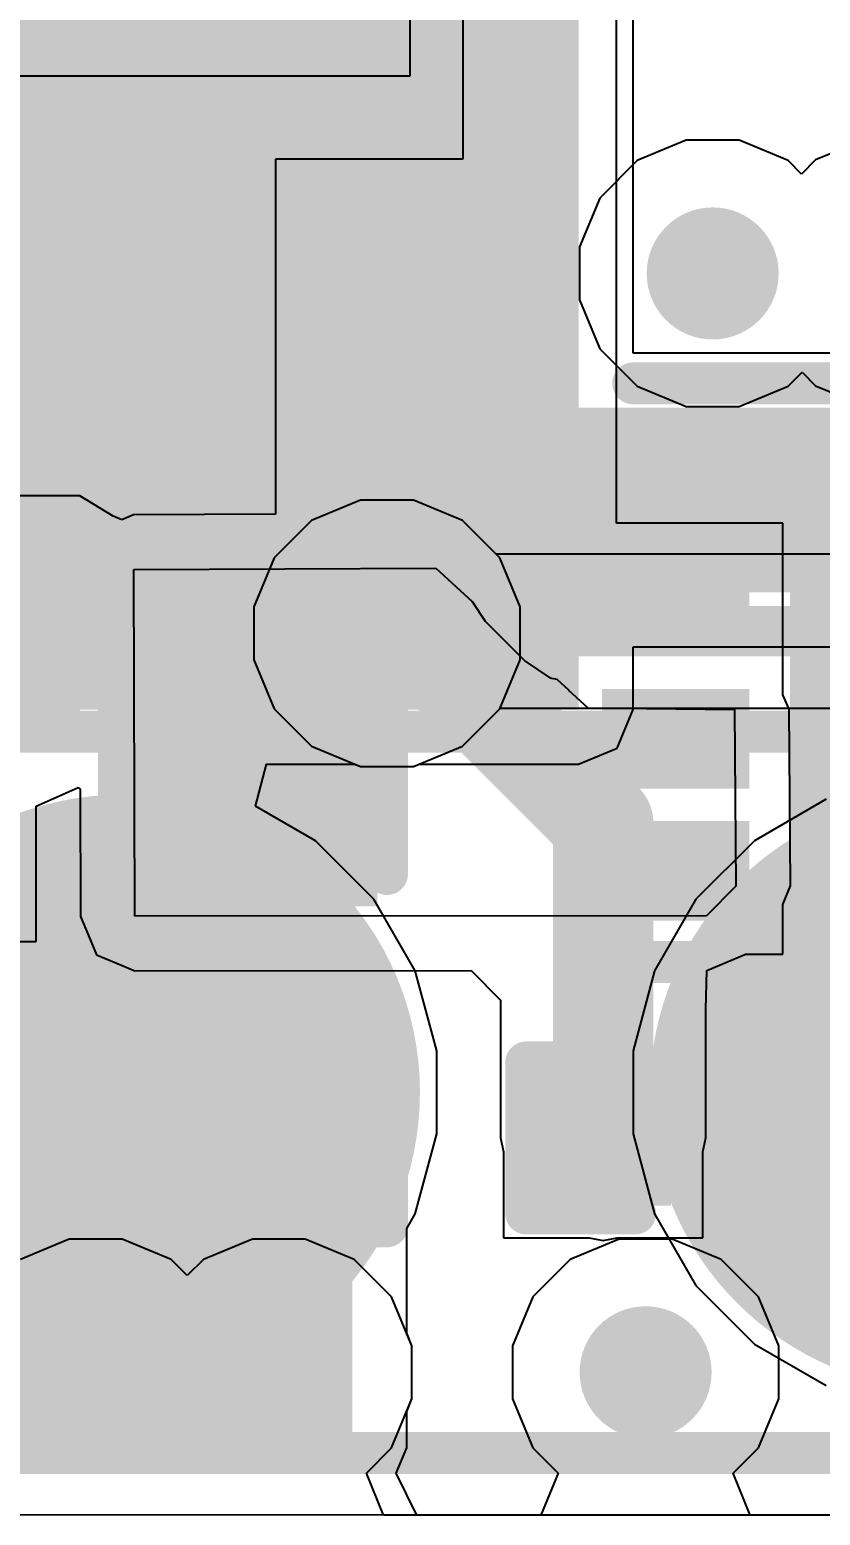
# Model space of a CAD drawing. Header units: inches. Extents: x 0 to 5429, y 0 to 5429.
# Drawn here: x 4.788 to 7.184, y 8.406 to 12.905 of the extents above; entities that cross this region are included whole.
import ezdxf

# ---------------------------------------------------------------- set-up
doc = ezdxf.new("R2010")
doc.units = ezdxf.units.IN
for name, color, linetype in [('Bottom Layer', 5, 'Continuous'), ('Bottom Overlay', 54, 'Continuous'), ('Bottom Paste', 16, 'Continuous'), ('Bottom Solder', 6, 'Continuous'), ('Ground', 16, 'Continuous'), ('Multi-Layer', 9, 'Continuous'), ('Power', 76, 'Continuous'), ('Top Layer', 1, 'Continuous'), ('Top Overlay', 2, 'Continuous'), ('Top Paste', 8, 'Continuous'), ('Top Solder', 216, 'Continuous'), ('Via Holes', 16, 'Continuous')]:
    doc.layers.add(name, color=color, linetype=linetype)
doc.styles.add('Arial_Bold', font='', dxfattribs={"height": 0.2})
doc.styles.get('Arial_Bold').set_extended_font_data('Arial', bold=True)

# ---------------------------------------------------------------- blocks, each defined once
blk = doc.blocks.new('R___0402_3')
at = {"layer": 'Top Layer'}
for points in [[(-0.6985, -0.3175), (-0.6985, 0.3175), (-0.2413, 0.3175), (-0.2413, -0.3175)], [(0.2413, -0.3175), (0.2413, 0.3175), (0.6985, 0.3175), (0.6985, -0.3175)]]:
    blk.add_hatch(color=1, dxfattribs=at).paths.add_polyline_path(points)
at = {"layer": 'Top Paste'}
for points in [[(-0.6985, -0.3175), (-0.6985, 0.3175), (-0.2413, 0.3175), (-0.2413, -0.3175)], [(0.2413, -0.3175), (0.2413, 0.3175), (0.6985, 0.3175), (0.6985, -0.3175)]]:
    blk.add_hatch(color=8, dxfattribs=at).paths.add_polyline_path(points)
at = {"layer": 'Top Solder'}
for points in [[(-0.7535, -0.3725), (-0.7535, 0.3725), (-0.1863, 0.3725), (-0.1863, -0.3725)], [(0.1863, -0.3725), (0.1863, 0.3725), (0.7535, 0.3725), (0.7535, -0.3725)]]:
    blk.add_hatch(color=216, dxfattribs=at).paths.add_polyline_path(points)
at = {"layer": 'Top Overlay'}
for points, const_width in [([(0.7874, 0.4064), (-0.7874, 0.4064)], 0.127), ([(-0.7874, -0.4064), (-0.7874, 0.4064)], 0.127), ([(0.7874, -0.4064), (0.7874, 0.4064)], 0.127), ([(0.7874, -0.4064), (-0.7874, -0.4064)], 0.127), ([(0.8128, -0.4318), (-0.8128, -0.4318)], 0.00323)]:
    blk.add_lwpolyline(points, dxfattribs=dict(at, const_width=const_width))
for points, const_width in [([(-0.8191, 0.4064, 1), (-0.7556, 0.4064, 1)], 0.0635), ([(-0.8191, 0.4064, 1), (-0.7556, 0.4064, 1)], 0.0635), ([(0.7556, 0.4064, 1), (0.8191, 0.4064, 1)], 0.0635), ([(0.7556, 0.4064, 1), (0.8191, 0.4064, 1)], 0.0635), ([(-0.8191, -0.4064, 1), (-0.7556, -0.4064, 1)], 0.0635), ([(-0.8191, -0.4064, 1), (-0.7556, -0.4064, 1)], 0.0635), ([(0.7556, -0.4064, 1), (0.8191, -0.4064, 1)], 0.0635), ([(0.7556, -0.4064, 1), (0.8191, -0.4064, 1)], 0.0635), ([(-0.8136, -0.4318, 1), (-0.812, -0.4318, 1)], 0.00161), ([(0.812, -0.4318, 1), (0.8136, -0.4318, 1)], 0.00161)]:
    blk.add_lwpolyline(points, format="xyb", close=True, dxfattribs=dict(at, const_width=const_width))
blk = doc.blocks.new('POGO_6_P___B_7')
at = {"layer": 'Bottom Layer'}
h = blk.add_hatch(color=5, dxfattribs=at)
edge = h.paths.add_edge_path()
edge.add_arc((-2.5, 0), 0.8, 0, 360)
h = blk.add_hatch(color=5, dxfattribs=at)
edge = h.paths.add_edge_path()
edge.add_arc((0, 0), 0.8, 0, 360)
at = {"layer": 'Bottom Paste'}
h = blk.add_hatch(color=16, dxfattribs=at)
edge = h.paths.add_edge_path()
edge.add_arc((-2.5, 0), 0.8, 0, 360)
h = blk.add_hatch(color=16, dxfattribs=at)
edge = h.paths.add_edge_path()
edge.add_arc((0, 0), 0.8, 0, 360)
at = {"layer": 'Bottom Solder'}
h = blk.add_hatch(color=6, dxfattribs=at)
edge = h.paths.add_edge_path()
edge.add_arc((-2.5, 0), 0.9016, 0, 360)
h = blk.add_hatch(color=6, dxfattribs=at)
edge = h.paths.add_edge_path()
edge.add_arc((0, 0), 0.9016, 0, 360)
at = {"layer": 'Bottom Overlay', "const_width": 0.127}
for points in [[(-6.076, 1.0922), (8.6614, 1.0922)], [(-6.076, -1.0922), (8.6614, -1.0922)]]:
    blk.add_lwpolyline(points, dxfattribs=at)
blk = doc.blocks.new('TSOT_23_8_15')
at = {"layer": 'Top Layer'}
for points in [[(-0.775, 0.75), (-1.825, 0.75), (-1.825, 1.2), (-0.775, 1.2)], [(1.825, 0.75), (0.775, 0.75), (0.775, 1.2), (1.825, 1.2)], [(-0.775, 0.1), (-1.825, 0.1), (-1.825, 0.55), (-0.775, 0.55)], [(1.825, 0.1), (0.775, 0.1), (0.775, 0.55), (1.825, 0.55)], [(-0.775, -0.55), (-1.825, -0.55), (-1.825, -0.1), (-0.775, -0.1)], [(1.825, -0.55), (0.775, -0.55), (0.775, -0.1), (1.825, -0.1)], [(-0.775, -1.2), (-1.825, -1.2), (-1.825, -0.75), (-0.775, -0.75)], [(1.825, -1.2), (0.775, -1.2), (0.775, -0.75), (1.825, -0.75)]]:
    blk.add_hatch(color=1, dxfattribs=at).paths.add_polyline_path(points)
at = {"layer": 'Top Paste'}
for points in [[(-0.775, 0.75), (-1.825, 0.75), (-1.825, 1.2), (-0.775, 1.2)], [(1.825, 0.75), (0.775, 0.75), (0.775, 1.2), (1.825, 1.2)], [(-0.775, 0.1), (-1.825, 0.1), (-1.825, 0.55), (-0.775, 0.55)], [(1.825, 0.1), (0.775, 0.1), (0.775, 0.55), (1.825, 0.55)], [(-0.775, -0.55), (-1.825, -0.55), (-1.825, -0.1), (-0.775, -0.1)], [(1.825, -0.55), (0.775, -0.55), (0.775, -0.1), (1.825, -0.1)], [(-0.775, -1.2), (-1.825, -1.2), (-1.825, -0.75), (-0.775, -0.75)], [(1.825, -1.2), (0.775, -1.2), (0.775, -0.75), (1.825, -0.75)]]:
    blk.add_hatch(color=8, dxfattribs=at).paths.add_polyline_path(points)
at = {"layer": 'Top Solder'}
for points in [[(-0.6734, 0.6484), (-1.9266, 0.6484), (-1.9266, 1.3016), (-0.6734, 1.3016)], [(1.9266, 0.6484), (0.6734, 0.6484), (0.6734, 1.3016), (1.9266, 1.3016)], [(-0.6734, -0.0016), (-1.9266, -0.0016), (-1.9266, 0.6516), (-0.6734, 0.6516)], [(1.9266, -0.0016), (0.6734, -0.0016), (0.6734, 0.6516), (1.9266, 0.6516)], [(-0.6734, -0.6516), (-1.9266, -0.6516), (-1.9266, 0.0016), (-0.6734, 0.0016)], [(1.9266, -0.6516), (0.6734, -0.6516), (0.6734, 0.0016), (1.9266, 0.0016)], [(-0.6734, -1.3016), (-1.9266, -1.3016), (-1.9266, -0.6484), (-0.6734, -0.6484)], [(1.9266, -1.3016), (0.6734, -1.3016), (0.6734, -0.6484), (1.9266, -0.6484)]]:
    blk.add_hatch(color=216, dxfattribs=at).paths.add_polyline_path(points)
at = {"layer": 'Top Overlay', "const_width": 0.127}
for points in [[(-0.7112, 1.4986), (0.762, 1.4986)], [(-2.1082, 1.1176), (-1.9812, 0.9906)], [(-2.1082, 0.8636), (-2.1082, 1.1176)], [(-2.1082, 0.8636), (-1.9812, 0.9906)], [(-0.7112, -1.4986), (0.762, -1.4986)], [(-0.6096, -1.4986), (0.5842, -1.4986)]]:
    blk.add_lwpolyline(points, dxfattribs=at)
at = {"layer": 'Top Overlay', "const_width": 0.0635}
for points in [[(-0.7429, 1.4986, 1), (-0.6794, 1.4986, 1)], [(0.7302, 1.4986, 1), (0.7937, 1.4986, 1)], [(-2.1399, 1.1176, 1), (-2.0764, 1.1176, 1)], [(-2.1399, 1.1176, 1), (-2.0764, 1.1176, 1)], [(-2.013, 0.9906, 1), (-1.9494, 0.9906, 1)], [(-2.013, 0.9906, 1), (-1.9494, 0.9906, 1)], [(-2.1399, 0.8636, 1), (-2.0764, 0.8636, 1)], [(-2.1399, 0.8636, 1), (-2.0764, 0.8636, 1)], [(-0.7429, -1.4986, 1), (-0.6794, -1.4986, 1)], [(-0.6413, -1.4986, 1), (-0.5778, -1.4986, 1)], [(0.5524, -1.4986, 1), (0.6159, -1.4986, 1)], [(0.7302, -1.4986, 1), (0.7937, -1.4986, 1)]]:
    blk.add_lwpolyline(points, format="xyb", close=True, dxfattribs=at)
blk = doc.blocks.new('DFN_8_1_2_1_6__26')
at = {"layer": 'Top Layer'}
for points in [[(-0.375, 0.7), (-0.375, 0.5), (-0.72, 0.5), (-0.72, 0.7)], [(0.72, 0.7), (0.72, 0.5), (0.375, 0.5), (0.375, 0.7)], [(0.15, 0.65), (0.15, -0.65), (-0.15, -0.65), (-0.15, 0.65)], [(-0.375, 0.3), (-0.375, 0.1), (-0.72, 0.1), (-0.72, 0.3)], [(0.72, 0.3), (0.72, 0.1), (0.375, 0.1), (0.375, 0.3)], [(-0.375, -0.1), (-0.375, -0.3), (-0.72, -0.3), (-0.72, -0.1)], [(0.72, -0.1), (0.72, -0.3), (0.375, -0.3), (0.375, -0.1)], [(-0.375, -0.5), (-0.375, -0.7), (-0.72, -0.7), (-0.72, -0.5)], [(0.72, -0.5), (0.72, -0.7), (0.375, -0.7), (0.375, -0.5)]]:
    blk.add_hatch(color=1, dxfattribs=at).paths.add_polyline_path(points)
at = {"layer": 'Top Paste'}
for points in [[(-0.375, 0.7), (-0.375, 0.5), (-0.72, 0.5), (-0.72, 0.7)], [(0.72, 0.7), (0.72, 0.5), (0.375, 0.5), (0.375, 0.7)], [(0.15, 0.65), (0.15, -0.65), (-0.15, -0.65), (-0.15, 0.65)], [(-0.375, 0.3), (-0.375, 0.1), (-0.72, 0.1), (-0.72, 0.3)], [(0.72, 0.3), (0.72, 0.1), (0.375, 0.1), (0.375, 0.3)], [(-0.375, -0.1), (-0.375, -0.3), (-0.72, -0.3), (-0.72, -0.1)], [(0.72, -0.1), (0.72, -0.3), (0.375, -0.3), (0.375, -0.1)], [(-0.375, -0.5), (-0.375, -0.7), (-0.72, -0.7), (-0.72, -0.5)], [(0.72, -0.5), (0.72, -0.7), (0.375, -0.7), (0.375, -0.5)]]:
    blk.add_hatch(color=8, dxfattribs=at).paths.add_polyline_path(points)
at = {"layer": 'Top Solder'}
for points in [[(-0.3242, 0.7508), (-0.3242, 0.4492), (-0.7708, 0.4492), (-0.7708, 0.7508)], [(0.7708, 0.7508), (0.7708, 0.4492), (0.3242, 0.4492), (0.3242, 0.7508)], [(0.2008, 0.7008), (0.2008, -0.7008), (-0.2008, -0.7008), (-0.2008, 0.7008)], [(-0.3242, 0.3508), (-0.3242, 0.0492), (-0.7708, 0.0492), (-0.7708, 0.3508)], [(0.7708, 0.3508), (0.7708, 0.0492), (0.3242, 0.0492), (0.3242, 0.3508)], [(-0.3242, -0.0492), (-0.3242, -0.3508), (-0.7708, -0.3508), (-0.7708, -0.0492)], [(0.7708, -0.0492), (0.7708, -0.3508), (0.3242, -0.3508), (0.3242, -0.0492)], [(-0.3242, -0.4492), (-0.3242, -0.7508), (-0.7708, -0.7508), (-0.7708, -0.4492)], [(0.7708, -0.4492), (0.7708, -0.7508), (0.3242, -0.7508), (0.3242, -0.4492)]]:
    blk.add_hatch(color=216, dxfattribs=at).paths.add_polyline_path(points)
at = {"layer": 'Top Overlay', "const_width": 0.127}
for points in [[(0.6762, 0.8762), (-0.6762, 0.8762)], [(-0.9793, 0.727), (-0.9793, 0.473)], [(-0.8523, 0.6), (-0.9793, 0.727)], [(-0.8523, 0.6), (-0.9793, 0.473)], [(0.6762, -0.8762), (-0.6762, -0.8762)]]:
    blk.add_lwpolyline(points, dxfattribs=at)
at = {"layer": 'Top Overlay', "const_width": 0.0635}
for points in [[(-0.7079, 0.8762, 1), (-0.6444, 0.8762, 1)], [(0.6444, 0.8762, 1), (0.7079, 0.8762, 1)], [(-1.011, 0.727, 1), (-0.9475, 0.727, 1)], [(-1.011, 0.727, 1), (-0.9475, 0.727, 1)], [(-0.884, 0.6, 1), (-0.8205, 0.6, 1)], [(-0.884, 0.6, 1), (-0.8205, 0.6, 1)], [(-1.011, 0.473, 1), (-0.9475, 0.473, 1)], [(-1.011, 0.473, 1), (-0.9475, 0.473, 1)], [(-0.7079, -0.8762, 1), (-0.6444, -0.8762, 1)], [(0.6444, -0.8762, 1), (0.7079, -0.8762, 1)]]:
    blk.add_lwpolyline(points, format="xyb", close=True, dxfattribs=at)
blk = doc.blocks.new('R___0201_37')
at = {"layer": 'Top Layer'}
for points in [[(-0.41, 0.185), (-0.14, 0.185), (-0.14, -0.185), (-0.41, -0.185)], [(0.14, 0.185), (0.41, 0.185), (0.41, -0.185), (0.14, -0.185)]]:
    blk.add_hatch(color=1, dxfattribs=at).paths.add_polyline_path(points)
at = {"layer": 'Top Paste'}
for points in [[(-0.41, 0.185), (-0.14, 0.185), (-0.14, -0.185), (-0.41, -0.185)], [(0.14, 0.185), (0.41, 0.185), (0.41, -0.185), (0.14, -0.185)]]:
    blk.add_hatch(color=8, dxfattribs=at).paths.add_polyline_path(points)
at = {"layer": 'Top Solder'}
for points in [[(-0.465, 0.24), (-0.085, 0.24), (-0.085, -0.24), (-0.465, -0.24)], [(0.085, 0.24), (0.465, 0.24), (0.465, -0.24), (0.085, -0.24)]]:
    blk.add_hatch(color=216, dxfattribs=at).paths.add_polyline_path(points)
at = {"layer": 'Top Overlay', "const_width": 0.127}
for points in [[(-0.4826, 0.254), (-0.4826, -0.254)], [(-0.4826, 0.254), (0.4826, 0.254)], [(0.4826, 0.254), (0.4826, -0.254)], [(-0.4826, -0.254), (0.4826, -0.254)]]:
    blk.add_lwpolyline(points, dxfattribs=at)
at = {"layer": 'Top Overlay', "const_width": 0.0635}
for points in [[(-0.5143, 0.254, 1), (-0.4508, 0.254, 1)], [(-0.5143, 0.254, 1), (-0.4508, 0.254, 1)], [(0.4508, 0.254, 1), (0.5143, 0.254, 1)], [(0.4508, 0.254, 1), (0.5143, 0.254, 1)], [(-0.5143, -0.254, 1), (-0.4508, -0.254, 1)], [(-0.5143, -0.254, 1), (-0.4508, -0.254, 1)], [(0.4508, -0.254, 1), (0.5143, -0.254, 1)], [(0.4508, -0.254, 1), (0.5143, -0.254, 1)]]:
    blk.add_lwpolyline(points, format="xyb", close=True, dxfattribs=at)
blk = doc.blocks.new('C___0402_85')
at = {"layer": 'Top Layer'}
for points in [[(-0.6985, -0.3175), (-0.6985, 0.3175), (-0.2413, 0.3175), (-0.2413, -0.3175)], [(0.2413, -0.3175), (0.2413, 0.3175), (0.6985, 0.3175), (0.6985, -0.3175)]]:
    blk.add_hatch(color=1, dxfattribs=at).paths.add_polyline_path(points)
at = {"layer": 'Top Paste'}
for points in [[(-0.6985, -0.3175), (-0.6985, 0.3175), (-0.2413, 0.3175), (-0.2413, -0.3175)], [(0.2413, -0.3175), (0.2413, 0.3175), (0.6985, 0.3175), (0.6985, -0.3175)]]:
    blk.add_hatch(color=8, dxfattribs=at).paths.add_polyline_path(points)
at = {"layer": 'Top Solder'}
for points in [[(-0.7585, -0.3775), (-0.7585, 0.3775), (-0.1813, 0.3775), (-0.1813, -0.3775)], [(0.1813, -0.3775), (0.1813, 0.3775), (0.7585, 0.3775), (0.7585, -0.3775)]]:
    blk.add_hatch(color=216, dxfattribs=at).paths.add_polyline_path(points)
at = {"layer": 'Top Overlay', "const_width": 0.127}
for points in [[(-0.7874, 0.4064), (-0.7874, -0.4064)], [(-0.7874, 0.4064), (-0.2794, 0.4064)], [(0.2794, 0.4064), (0.7874, 0.4064)], [(0.7874, 0.4064), (0.7874, -0.4064)], [(-0.7874, -0.4064), (-0.2794, -0.4064)], [(0.2794, -0.4064), (0.7874, -0.4064)]]:
    blk.add_lwpolyline(points, dxfattribs=at)
at = {"layer": 'Top Overlay', "const_width": 0.0635}
for points in [[(-0.8191, 0.4064, 1), (-0.7556, 0.4064, 1)], [(-0.8191, 0.4064, 1), (-0.7556, 0.4064, 1)], [(-0.3111, 0.4064, 1), (-0.2477, 0.4064, 1)], [(0.2477, 0.4064, 1), (0.3111, 0.4064, 1)], [(0.7556, 0.4064, 1), (0.8191, 0.4064, 1)], [(0.7556, 0.4064, 1), (0.8191, 0.4064, 1)], [(-0.8191, -0.4064, 1), (-0.7556, -0.4064, 1)], [(-0.8191, -0.4064, 1), (-0.7556, -0.4064, 1)], [(-0.3111, -0.4064, 1), (-0.2477, -0.4064, 1)], [(0.2477, -0.4064, 1), (0.3111, -0.4064, 1)], [(0.7556, -0.4064, 1), (0.8191, -0.4064, 1)], [(0.7556, -0.4064, 1), (0.8191, -0.4064, 1)]]:
    blk.add_lwpolyline(points, format="xyb", close=True, dxfattribs=at)
blk = doc.blocks.new('CAP_0201_86')
at = {"layer": 'Top Layer'}
for points in [[(-0.45, 0.15), (-0.15, 0.15), (-0.15, -0.15), (-0.45, -0.15)], [(0.15, 0.15), (0.45, 0.15), (0.45, -0.15), (0.15, -0.15)]]:
    blk.add_hatch(color=1, dxfattribs=at).paths.add_polyline_path(points)
at = {"layer": 'Top Paste'}
for points in [[(-0.45, 0.15), (-0.15, 0.15), (-0.15, -0.15), (-0.45, -0.15)], [(0.15, 0.15), (0.45, 0.15), (0.45, -0.15), (0.15, -0.15)]]:
    blk.add_hatch(color=8, dxfattribs=at).paths.add_polyline_path(points)
at = {"layer": 'Top Solder'}
for points in [[(-0.505, 0.205), (-0.095, 0.205), (-0.095, -0.205), (-0.505, -0.205)], [(0.095, 0.205), (0.505, 0.205), (0.505, -0.205), (0.095, -0.205)]]:
    blk.add_hatch(color=216, dxfattribs=at).paths.add_polyline_path(points)
at = {"layer": 'Top Overlay', "const_width": 0.127}
for points in [[(-0.5334, 0.2286), (-0.5334, -0.2286)], [(-0.2032, 0.2286), (-0.5334, 0.2286)], [(0.5334, 0.2286), (0.2032, 0.2286)], [(0.5334, 0.2286), (0.5334, -0.2286)], [(-0.2032, -0.2286), (-0.5334, -0.2286)], [(0.5334, -0.2286), (0.2032, -0.2286)]]:
    blk.add_lwpolyline(points, dxfattribs=at)
at = {"layer": 'Top Overlay', "const_width": 0.0635}
for points in [[(-0.5651, 0.2286, 1), (-0.5016, 0.2286, 1)], [(-0.5651, 0.2286, 1), (-0.5016, 0.2286, 1)], [(-0.2349, 0.2286, 1), (-0.1714, 0.2286, 1)], [(0.1714, 0.2286, 1), (0.2349, 0.2286, 1)], [(0.5016, 0.2286, 1), (0.5651, 0.2286, 1)], [(0.5016, 0.2286, 1), (0.5651, 0.2286, 1)], [(-0.5651, -0.2286, 1), (-0.5016, -0.2286, 1)], [(-0.5651, -0.2286, 1), (-0.5016, -0.2286, 1)], [(-0.2349, -0.2286, 1), (-0.1714, -0.2286, 1)], [(0.1714, -0.2286, 1), (0.2349, -0.2286, 1)], [(0.5016, -0.2286, 1), (0.5651, -0.2286, 1)], [(0.5016, -0.2286, 1), (0.5651, -0.2286, 1)]]:
    blk.add_lwpolyline(points, format="xyb", close=True, dxfattribs=at)

msp = doc.modelspace()

# ---------------------------------------------------------------- hatches: boundary and pattern name
at = {"layer": 'Bottom Layer'}
for points in [[(4.7244, 10.8458), (6.4516, 10.8458), (6.4516, 15.3924), (4.7244, 15.3924)], [(4.7244, 11.2014), (8.8138, 11.2014), (8.8138, 11.7602), (4.7244, 11.7602)], [(4.7244, 10.8458), (6.4516, 10.8458), (6.4516, 11.43), (4.7244, 11.43)], [(4.3688, 8.6106), (5.7658, 8.6106), (5.7658, 9.525), (4.3688, 9.525)]]:
    msp.add_hatch(color=5, dxfattribs=at).paths.add_polyline_path(points)
h = msp.add_hatch(color=5, dxfattribs=at)
edge = h.paths.add_edge_path()
edge.add_arc((6.858, 12.1666), 0.2, 0, 360)
h = msp.add_hatch(color=5, dxfattribs=at)
edge = h.paths.add_edge_path()
edge.add_arc((5.871, 11.0769), 0.2, 0, 360)
h = msp.add_hatch(color=5, dxfattribs=at)
edge = h.paths.add_edge_path()
edge.add_arc((4.9885, 8.8392), 0.2, 0, 360)
h = msp.add_hatch(color=5, dxfattribs=at)
edge = h.paths.add_edge_path()
edge.add_arc((5.5433, 8.8392), 0.2, 0, 360)
h = msp.add_hatch(color=5, dxfattribs=at)
edge = h.paths.add_edge_path()
edge.add_arc((6.6548, 8.8392), 0.2, 0, 360)
at = {"layer": 'Ground'}
h = msp.add_hatch(color=16, dxfattribs=at)
edge = h.paths.add_edge_path()
edge.add_arc((6.858, 12.1666), 0.2, 0, 360)
h = msp.add_hatch(color=16, dxfattribs=at)
edge = h.paths.add_edge_path()
edge.add_arc((5.871, 11.0769), 0.2, 0, 360)
h = msp.add_hatch(color=16, dxfattribs=at)
edge = h.paths.add_edge_path()
edge.add_arc((4.9885, 8.8392), 0.2, 0, 360)
h = msp.add_hatch(color=16, dxfattribs=at)
edge = h.paths.add_edge_path()
edge.add_arc((5.5433, 8.8392), 0.2, 0, 360)
h = msp.add_hatch(color=16, dxfattribs=at)
edge = h.paths.add_edge_path()
edge.add_arc((6.6548, 8.8392), 0.2, 0, 360)
at = {"layer": 'Power'}
h = msp.add_hatch(color=76, dxfattribs=at)
edge = h.paths.add_edge_path()
edge.add_arc((6.858, 12.1666), 0.2, 0, 360)
h = msp.add_hatch(color=76, dxfattribs=at)
edge = h.paths.add_edge_path()
edge.add_arc((5.871, 11.0769), 0.2, 0, 360)
h = msp.add_hatch(color=76, dxfattribs=at)
edge = h.paths.add_edge_path()
edge.add_arc((4.9885, 8.8392), 0.2, 0, 360)
h = msp.add_hatch(color=76, dxfattribs=at)
edge = h.paths.add_edge_path()
edge.add_arc((5.5433, 8.8392), 0.2, 0, 360)
h = msp.add_hatch(color=76, dxfattribs=at)
edge = h.paths.add_edge_path()
edge.add_arc((6.6548, 8.8392), 0.2, 0, 360)
at = {"layer": 'Top Layer'}
h = msp.add_hatch(color=1, dxfattribs=at)
edge = h.paths.add_edge_path()
edge.add_arc((6.858, 12.1666), 0.2, 0, 360)
h = msp.add_hatch(color=1, dxfattribs=at)
edge = h.paths.add_edge_path()
edge.add_arc((5.871, 11.0769), 0.2, 0, 360)
h = msp.add_hatch(color=1, dxfattribs=at)
edge = h.paths.add_edge_path()
edge.add_arc((4.9885, 8.8392), 0.2, 0, 360)
h = msp.add_hatch(color=1, dxfattribs=at)
edge = h.paths.add_edge_path()
edge.add_arc((5.5433, 8.8392), 0.2, 0, 360)
h = msp.add_hatch(color=1, dxfattribs=at)
edge = h.paths.add_edge_path()
edge.add_arc((6.6548, 8.8392), 0.2, 0, 360)
at = {"layer": 'Via Holes'}
h = msp.add_hatch(color=7, dxfattribs=at)
edge = h.paths.add_edge_path()
edge.add_arc((6.858, 12.1666), 0.1, 0, 360)
h = msp.add_hatch(color=7, dxfattribs=at)
edge = h.paths.add_edge_path()
edge.add_arc((5.871, 11.0769), 0.1, 0, 360)
h = msp.add_hatch(color=7, dxfattribs=at)
edge = h.paths.add_edge_path()
edge.add_arc((4.9885, 8.8392), 0.1, 0, 360)
h = msp.add_hatch(color=7, dxfattribs=at)
edge = h.paths.add_edge_path()
edge.add_arc((5.5433, 8.8392), 0.1, 0, 360)
h = msp.add_hatch(color=7, dxfattribs=at)
edge = h.paths.add_edge_path()
edge.add_arc((6.6548, 8.8392), 0.1, 0, 360)

# ---------------------------------------------------------------- linework, layer by layer
at = {"layer": 'Bottom Layer'}
for p, q in [((6.6166, 11.9252), (6.6166, 15.3924)), ((7.5652, 11.9252), (6.6166, 11.9252)), ((6.6166, 10.8458), (6.6166, 11.0364)), ((6.6166, 11.0364), (8.1592, 11.0364)), ((6.5682, 10.7292), (6.6166, 10.8458)), ((6.4516, 10.6808), (6.5682, 10.7292)), ((5.4722, 10.5538), (5.5063, 10.6808)), ((5.5063, 10.6808), (5.7737, 10.6808)), ((5.7737, 10.6808), (5.7908, 10.6737)), ((5.7908, 10.6737), (5.9512, 10.6737)), ((5.9512, 10.6737), (5.9684, 10.6808)), ((5.9684, 10.6808), (6.4516, 10.6808)), ((7.2016, 10.5743), (6.9844, 10.4489)), ((5.654, 10.4489), (5.4722, 10.5538)), ((5.8313, 10.2716), (5.654, 10.4489)), ((6.9844, 10.4489), (6.8071, 10.2716)), ((5.9567, 10.0544), (5.8313, 10.2716)), ((6.8071, 10.2716), (6.6817, 10.0544)), ((6.0216, 9.8122), (5.9567, 10.0544)), ((6.6817, 10.0544), (6.6168, 9.8122)), ((6.0216, 9.5614), (6.0216, 9.8122)), ((6.6168, 9.8122), (6.6168, 9.5614)), ((5.9567, 9.3192), (6.0216, 9.5614)), ((6.6168, 9.5614), (6.6817, 9.3192)), ((5.9308, 9.2743), (5.9567, 9.3192)), ((6.6817, 9.3192), (6.8071, 9.102)), ((5.9308, 8.9574), (5.9308, 9.2743)), ((6.8071, 9.102), (6.9844, 8.9247)), ((5.9465, 8.9194), (5.9308, 8.9574)), ((5.9465, 8.759), (5.9465, 8.9194)), ((6.9844, 8.9247), (7.2016, 8.7993)), ((5.9308, 8.721), (5.9465, 8.759)), ((5.9308, 8.6106), (5.9308, 8.721)), ((5.8991, 8.5341), (5.9308, 8.6106)), ((5.9616, 8.4071), (5.8991, 8.5341)), ((24.6512, 8.4063), (5.9616, 8.4071))]:
    msp.add_line(p, q, dxfattribs=at)
at = {"layer": 'Ground'}
for p, q in [((5.7908, 11.4801), (5.6426, 11.4187)), ((5.9512, 11.4801), (5.7908, 11.4801)), ((6.0994, 11.4187), (5.9512, 11.4801)), ((5.6426, 11.4187), (5.5292, 11.3053)), ((6.2129, 11.3053), (6.0994, 11.4187)), ((5.5292, 11.3053), (5.4678, 11.1571)), ((6.2742, 11.1571), (6.2129, 11.3053)), ((5.4678, 11.1571), (5.4678, 10.9967)), ((6.2742, 10.9967), (6.2742, 11.1571)), ((5.4678, 10.9967), (5.5292, 10.8485)), ((6.2129, 10.8485), (6.2742, 10.9967)), ((5.5292, 10.8485), (5.6426, 10.7351)), ((6.0994, 10.7351), (6.2129, 10.8485)), ((5.6426, 10.7351), (5.7908, 10.6737)), ((5.9512, 10.6737), (6.0994, 10.7351)), ((5.7908, 10.6737), (5.9512, 10.6737)), ((4.9083, 9.2424), (4.7601, 9.181)), ((5.0687, 9.2424), (4.9083, 9.2424)), ((5.2169, 9.181), (5.0687, 9.2424)), ((5.4631, 9.2424), (5.3149, 9.181)), ((5.6235, 9.2424), (5.4631, 9.2424)), ((5.7717, 9.181), (5.6235, 9.2424)), ((5.2659, 9.132), (5.2169, 9.181)), ((5.3149, 9.181), (5.2659, 9.132)), ((5.8851, 9.0676), (5.7717, 9.181)), ((5.9465, 8.9194), (5.8851, 9.0676)), ((5.9465, 8.759), (5.9465, 8.9194)), ((5.8851, 8.6108), (5.9465, 8.759)), ((5.8084, 8.5341), (5.8851, 8.6108)), ((5.8604, 8.4071), (5.8084, 8.5341)), ((24.6512, 8.4063), (5.8604, 8.4071))]:
    msp.add_line(p, q, dxfattribs=at)
at = {"layer": 'Multi-Layer'}
msp.add_line((24.9936, 8.4063), (0.0254, 8.4074), dxfattribs=at)
at = {"layer": 'Power'}
for p, q in [((6.7778, 12.5698), (6.6296, 12.5084)), ((6.9382, 12.5698), (6.7778, 12.5698)), ((7.0864, 12.5084), (6.9382, 12.5698)), ((7.3182, 12.5717), (7.17, 12.5103)), ((6.6296, 12.5084), (6.5162, 12.395)), ((7.1272, 12.4676), (7.0864, 12.5084)), ((7.17, 12.5103), (7.1272, 12.4676)), ((6.5162, 12.395), (6.4548, 12.2468)), ((6.4548, 12.2468), (6.4548, 12.0864)), ((6.4548, 12.0864), (6.5162, 11.9382)), ((6.5162, 11.9382), (6.6296, 11.8248)), ((7.0864, 11.8248), (7.1291, 11.8675)), ((7.1291, 11.8675), (7.17, 11.8267)), ((6.6296, 11.8248), (6.7778, 11.7634)), ((6.9382, 11.7634), (7.0864, 11.8248)), ((7.17, 11.8267), (7.3182, 11.7653)), ((6.7778, 11.7634), (6.9382, 11.7634)), ((5.7908, 11.4801), (5.6426, 11.4187)), ((5.9512, 11.4801), (5.7908, 11.4801)), ((6.0994, 11.4187), (5.9512, 11.4801)), ((5.6426, 11.4187), (5.5292, 11.3053)), ((6.2021, 11.3161), (6.0994, 11.4187)), ((5.5292, 11.3053), (5.4678, 11.1571)), ((7.8683, 11.3161), (6.2021, 11.3161)), ((5.4678, 11.1571), (5.4678, 10.9967)), ((5.4678, 10.9967), (5.5292, 10.8485)), ((5.5292, 10.8485), (5.6426, 10.7351)), ((6.0994, 10.7351), (6.2129, 10.8485)), ((6.2129, 10.8485), (6.2134, 10.8499)), ((6.2134, 10.8499), (7.9648, 10.8499)), ((5.6426, 10.7351), (5.7908, 10.6737)), ((5.9512, 10.6737), (6.0994, 10.7351)), ((5.7908, 10.6737), (5.9512, 10.6737)), ((6.5746, 9.2424), (6.4264, 9.181)), ((6.735, 9.2424), (6.5746, 9.2424)), ((6.8832, 9.181), (6.735, 9.2424)), ((6.4264, 9.181), (6.313, 9.0676)), ((6.9966, 9.0676), (6.8832, 9.181)), ((6.313, 9.0676), (6.2516, 8.9194)), ((7.058, 8.9194), (6.9966, 9.0676)), ((6.2516, 8.9194), (6.2516, 8.759)), ((7.058, 8.759), (7.058, 8.9194)), ((6.2516, 8.759), (6.313, 8.6108)), ((6.9966, 8.6108), (7.058, 8.759)), ((6.313, 8.6108), (6.3897, 8.5341)), ((6.9199, 8.5341), (6.9966, 8.6108)), ((6.3897, 8.5341), (6.3377, 8.4071)), ((6.9718, 8.4071), (6.9199, 8.5341)), ((6.3377, 8.4071), (2.8352, 8.4073)), ((8.8526, 8.407), (6.9718, 8.4071))]:
    msp.add_line(p, q, dxfattribs=at)
at = {"layer": 'Power', "const_width": 0.1524}
for points in [[(5.9506, 11.0769), (5.9566, 11.083)], [(5.9566, 11.083), (7.9648, 11.083)]]:
    msp.add_lwpolyline(points, dxfattribs=at)
at = {"layer": 'Power', "const_width": 0.0762}
for points in [[(5.9185, 11.083, 1), (5.9947, 11.083, 1)], [(5.9185, 11.083, 1), (5.9947, 11.083, 1)], [(5.9125, 11.0769, 1), (5.9887, 11.0769, 1)]]:
    msp.add_lwpolyline(points, format="xyb", close=True, dxfattribs=at)
at = {"layer": 'Top Layer'}
for p, q in [((6.5667, 12.1043), (6.5667, 13.5691)), ((6.1005, 13.3808), (6.1005, 12.5127)), ((5.9412, 12.7653), (5.9412, 13.3346)), ((4.5864, 12.7653), (5.9412, 12.7653)), ((6.1005, 12.5127), (5.5336, 12.5127)), ((5.5336, 12.5127), (5.5336, 11.4372)), ((6.5667, 11.41), (6.5667, 12.1043)), ((4.9403, 11.4935), (4.0005, 11.4935)), ((5.0416, 11.4313), (4.9403, 11.4935)), ((4.9403, 11.4935), (4.9403, 11.4935)), ((4.9403, 11.4935), (4.9403, 11.4935)), ((5.0673, 11.4206), (5.0416, 11.4313)), ((5.103, 11.4355), (5.0673, 11.4206)), ((5.5336, 11.4372), (5.103, 11.4355)), ((7.0708, 11.41), (6.5667, 11.41)), ((7.0708, 10.8909), (7.0708, 11.41)), ((5.1037, 11.2706), (6.0185, 11.2741)), ((5.1071, 10.2203), (5.1037, 11.2706)), ((6.0185, 11.2741), (6.1287, 11.1732)), ((6.1287, 11.1732), (6.1688, 11.1133)), ((6.1688, 11.1133), (6.2893, 10.9928)), ((6.2893, 10.9928), (6.3649, 10.9423)), ((6.3649, 10.9423), (6.3852, 10.9382)), ((6.3852, 10.9382), (6.421, 10.9054)), ((6.421, 10.9054), (6.421, 10.9052)), ((6.421, 10.9052), (6.4212, 10.9052)), ((6.4212, 10.9052), (6.4799, 10.8514)), ((7.0893, 10.8473), (7.0708, 10.8909)), ((6.4799, 10.8514), (6.9244, 10.8459)), ((6.9244, 10.8459), (6.9286, 10.3111)), ((7.0936, 10.3125), (7.0893, 10.8473)), ((4.8078, 10.5538), (4.9348, 10.6105)), ((4.9348, 10.6105), (4.9409, 10.605)), ((4.9409, 10.605), (4.9421, 10.2197)), ((4.8078, 10.144), (4.8078, 10.5538)), ((6.9286, 10.3111), (6.8392, 10.221)), ((7.0708, 10.2562), (7.0936, 10.3118)), ((7.0935, 10.3121), (7.0936, 10.3125)), ((7.0936, 10.3118), (7.0935, 10.3121)), ((7.0708, 10.1052), (7.0708, 10.2562)), ((4.9421, 10.2197), (4.9663, 10.1618)), ((6.8392, 10.221), (5.1071, 10.2203)), ((4.1892, 10.144), (4.8078, 10.144)), ((4.9663, 10.1618), (4.9905, 10.1036)), ((4.9905, 10.1036), (4.9907, 10.1035)), ((4.9907, 10.1035), (4.9908, 10.1032)), ((4.9908, 10.1032), (5.0492, 10.0793)), ((5.0492, 10.0793), (5.1072, 10.0553)), ((6.8399, 10.056), (6.8978, 10.0803)), ((6.8978, 10.0803), (6.9559, 10.1044)), ((6.9559, 10.1044), (6.956, 10.1047)), ((6.956, 10.1047), (6.9564, 10.1048)), ((6.9564, 10.1048), (6.9567, 10.1052)), ((6.9567, 10.1052), (7.0708, 10.1052)), ((5.1072, 10.0553), (6.1256, 10.0557)), ((6.1256, 10.0557), (6.2154, 9.9659)), ((6.837, 9.9386), (6.8399, 10.056)), ((6.2154, 9.9659), (6.2154, 9.5489)), ((6.837, 9.5489), (6.837, 9.9386)), ((6.2154, 9.5489), (6.2238, 9.5068)), ((6.8286, 9.5068), (6.837, 9.5489)), ((6.2238, 9.5068), (6.2238, 9.2465)), ((6.8286, 9.2465), (6.8286, 9.5068)), ((4.9083, 9.2424), (4.7601, 9.181)), ((5.0687, 9.2424), (4.9083, 9.2424)), ((5.2169, 9.181), (5.0687, 9.2424)), ((5.4631, 9.2424), (5.3149, 9.181)), ((5.6235, 9.2424), (5.4631, 9.2424)), ((5.7717, 9.181), (5.6235, 9.2424)), ((6.2238, 9.2465), (6.4841, 9.2465)), ((6.4841, 9.2465), (6.5262, 9.2381)), ((6.5262, 9.2381), (6.5683, 9.2465)), ((6.5683, 9.2465), (6.8286, 9.2465)), ((5.2659, 9.132), (5.2169, 9.181)), ((5.3149, 9.181), (5.2659, 9.132)), ((5.8851, 9.0676), (5.7717, 9.181)), ((5.9465, 8.9194), (5.8851, 9.0676)), ((5.9465, 8.759), (5.9465, 8.9194)), ((5.8851, 8.6108), (5.9465, 8.759)), ((5.8084, 8.5341), (5.8851, 8.6108)), ((5.8604, 8.4071), (5.8084, 8.5341)), ((10.6324, 8.4069), (5.8604, 8.4071))]:
    msp.add_line(p, q, dxfattribs=at)
for points, const_width in [([(6.3336, 12.1043), (6.3336, 13.5691)], 0.1524), ([(5.7959, 12.2242), (6.1984, 12.2242)], 0.1524), ([(6.1984, 12.2242), (6.3183, 12.1043)], 0.1524), ([(6.3336, 11.2781), (6.3336, 12.1043)], 0.1524), ([(5.871, 11.0769), (5.871, 11.6662)], 0.1778), ([(6.3336, 11.2781), (6.4541, 11.1576)], 0.1524), ([(5.915, 11.0587), (5.915, 11.0676)], 0.3048), ([(5.915, 11.0587), (5.9688, 11.0587)], 0.3048), ([(5.9688, 11.0587), (6.5262, 10.5013)], 0.3048), ([(6.4541, 11.1576), (6.7459, 11.1576)], 0.1524), ([(6.5262, 9.5489), (6.5262, 10.5013)], 0.3048)]:
    msp.add_lwpolyline(points, dxfattribs=dict(at, const_width=const_width))
for points, const_width in [([(5.7578, 12.2242, 1), (5.834, 12.2242, 1)], 0.0762), ([(6.1603, 12.2242, 1), (6.2365, 12.2242, 1)], 0.0762), ([(6.1603, 12.2242, 1), (6.2365, 12.2242, 1)], 0.0762), ([(6.2802, 12.1043, 1), (6.3564, 12.1043, 1)], 0.0762), ([(6.2955, 12.1043, 1), (6.3717, 12.1043, 1)], 0.0762), ([(6.2955, 12.1043, 1), (6.3717, 12.1043, 1)], 0.0762), ([(5.8266, 11.6662, 1), (5.9155, 11.6662, 1)], 0.0889), ([(6.2955, 11.2781, 1), (6.3717, 11.2781, 1)], 0.0762), ([(6.2955, 11.2781, 1), (6.3717, 11.2781, 1)], 0.0762), ([(5.8388, 11.0676, 1), (5.9912, 11.0676, 1)], 0.1524), ([(5.8388, 11.0587, 1), (5.9912, 11.0587, 1)], 0.1524), ([(5.8388, 11.0587, 1), (5.9912, 11.0587, 1)], 0.1524), ([(5.8926, 11.0587, 1), (6.045, 11.0587, 1)], 0.1524), ([(5.8926, 11.0587, 1), (6.045, 11.0587, 1)], 0.1524), ([(6.416, 11.1576, 1), (6.4922, 11.1576, 1)], 0.0762), ([(6.416, 11.1576, 1), (6.4922, 11.1576, 1)], 0.0762), ([(6.7078, 11.1576, 1), (6.784, 11.1576, 1)], 0.0762), ([(5.8266, 11.0769, 1), (5.9155, 11.0769, 1)], 0.0889), ([(6.45, 10.5013, 1), (6.6024, 10.5013, 1)], 0.1524), ([(6.45, 10.5013, 1), (6.6024, 10.5013, 1)], 0.1524), ([(6.45, 9.5489, 1), (6.6024, 9.5489, 1)], 0.1524)]:
    msp.add_lwpolyline(points, format="xyb", close=True, dxfattribs=dict(at, const_width=const_width))

# ---------------------------------------------------------------- block references
for name, p in [('TSOT_23_8_15', (3.9638, 14.1177)), ('POGO_6_P___B_7', (7.5692, 9.6868))]:
    msp.add_blockref(name, p)
for name, p, rotation in [('R___0201_37', (5.871, 11.9503), 90), ('R___0402_3', (4.4704, 11.5824), 270), ('DFN_8_1_2_1_6__26', (7.2934, 10.9576), 180), ('C___0402_85', (5.4646, 10.0686), 90), ('CAP_0201_86', (6.8262, 9.5489), 180)]:
    msp.add_blockref(name, p, dxfattribs=dict(rotation=rotation))

# ---------------------------------------------------------------- texts
at = {"layer": 'Bottom Overlay', "style": 'Arial_Bold', "text_generation_flag": 2}
msp.add_text('5V', height=1.5, rotation=360, dxfattribs=at).set_placement((6.4643, 11.3277))

doc.saveas('drawing.dxf')
